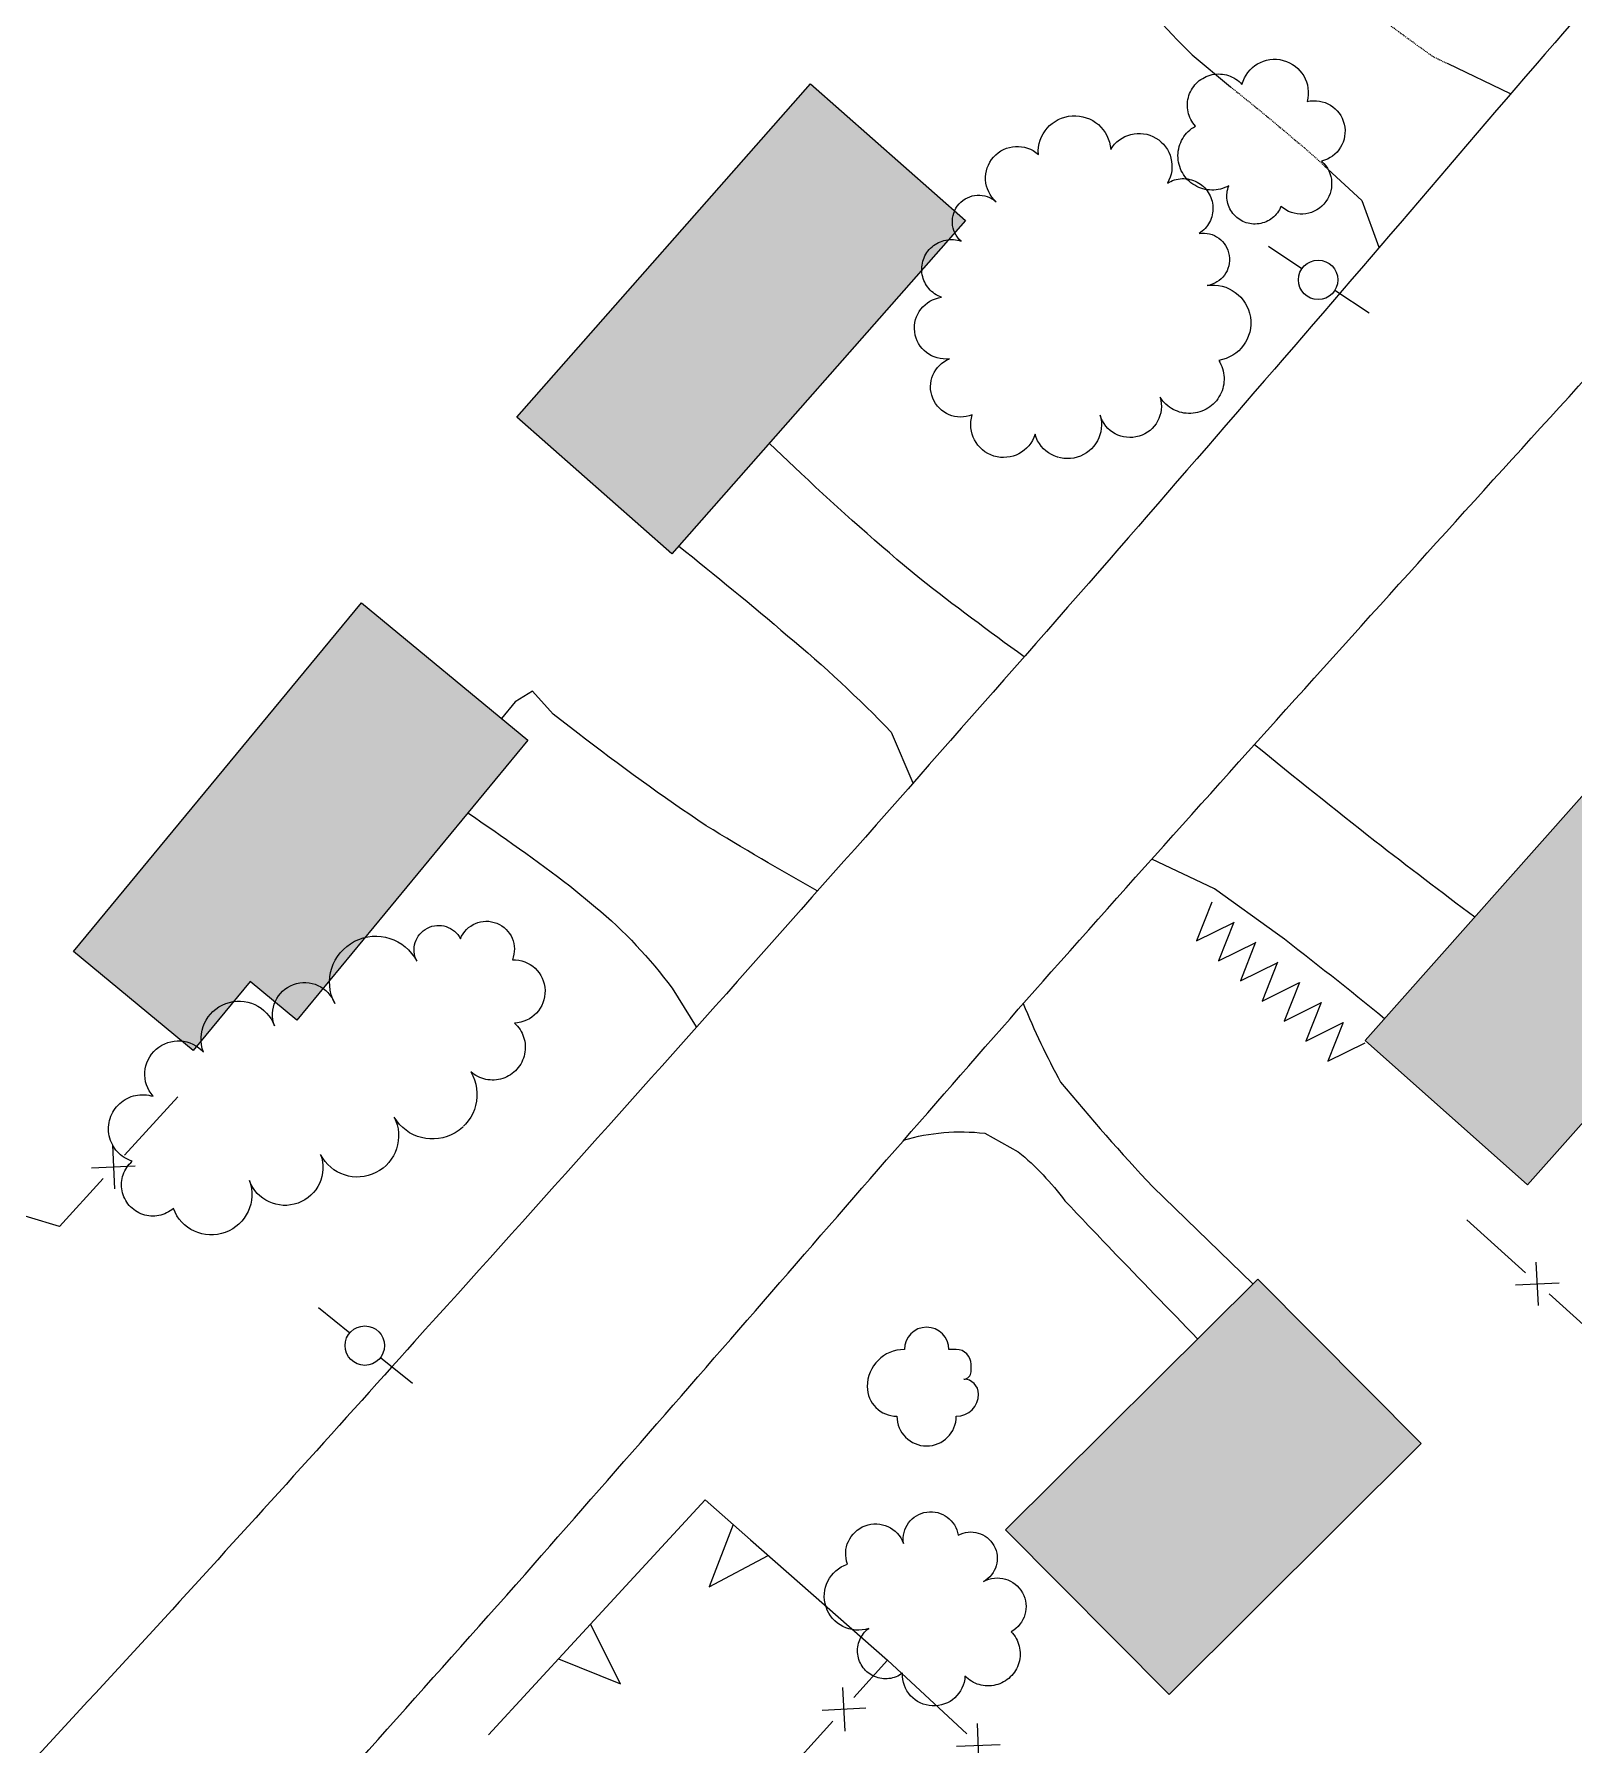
# Model space of a CAD drawing. Header units: feet. Extents: x 1024280 to 1029256, y 89370 to 94536.
# Drawn here: x 1027667.8 to 1027862.3, y 93110.7 to 93326.9 of the extents above; entities that cross this region are included whole.
import ezdxf

# ---------------------------------------------------------------- set-up
doc = ezdxf.new("R2010")
doc.units = ezdxf.units.FT
doc.header["$MEASUREMENT"] = 0
for name, pattern in [('HIDDEN2', [0.1875, 0.125, -0.0625]), ('LTP300', [100, 100, 0]), ('LTP302', [100, 100, 0]), ('LTP600', [100, 100, 0]), ('LTP602', [100, 100, 0])]:
    doc.linetypes.add(name, pattern=pattern)
for name, color, linetype in [('BUILDING', 11, 'Continuous'), ('DRIVE', 10, 'Continuous'), ('DRIVE_OBSCURED', 10, 'HIDDEN2'), ('E6BUH', 9, 'Continuous'), ('FENCE', 10, 'LTP300'), ('HEDGE', 9, 'LTP602'), ('PAVED_RD', 10, 'Continuous'), ('RETWALL', 9, 'LTP302'), ('TREE', 9, 'Continuous'), ('TREELINE', 9, 'LTP600'), ('UPOLE', 10, 'Continuous')]:
    doc.layers.add(name, color=color, linetype=linetype)

# ---------------------------------------------------------------- blocks, each defined once
blk = doc.blocks.new('RETWALL')
for p, q in [((-0.367188, 0), (0.001953, -0.986328)), ((0.001953, -0.986328), (0.373047, 0))]:
    blk.add_line(p, q)
blk = doc.blocks.new('FENCE')
for p, q in [((-0.476563, -0.5), (0.5, 0.476563)), ((0.5, -0.5), (-0.476563, 0.476563))]:
    blk.add_line(p, q)
blk = doc.blocks.new('UPOLE')
for p, q in [((-1.498047, 0.001953), (-0.480469, 0.001953)), ((0.517578, 0.001953), (1.550781, 0.001953))]:
    blk.add_line(p, q)
blk.add_circle((0.017578, -0.013672), 0.498047)
blk = doc.blocks.new('HEDGE')
for p, q in [((-0.376953, 0.365234), (0, -0.617188)), ((0, -0.617188), (0.378906, 0.365234))]:
    blk.add_line(p, q)
blk = doc.blocks.new('MTREE')
for p, q in [((0.25, 0.3125), (0.1875, 0.3125)), ((0.375, 0.125), (0.375, 0.1875))]:
    blk.add_line(p, q)
for centre, radius, start, end in [((0, 0.3125), 0.1875, 0, 180), ((-0.1875, 0), 0.3125, 90, 180), ((0.25, 0.1875), 0.125, 0, 90), ((-0.25, 0), 0.25, 180, 270), ((0.3125, 0.125), 0.0625, 270, 0), ((0.3125, -0.0625), 0.125, 0, 90), ((0.25, -0.0625), 0.1875, 270, 0), ((0, -0.25), 0.25, 180, 0)]:
    blk.add_arc(centre, radius, start, end)

msp = doc.modelspace()

# ---------------------------------------------------------------- hatches: boundary and pattern name
at = {"layer": 'E6BUH', "linetype": 'Continuous'}
h = msp.add_hatch(dxfattribs=at)
h.set_pattern_fill('ANSI36', color=256, scale=20, angle=30, style=0)
h.paths.add_polyline_path([(1027737.39, 93035.5), (1027747.14, 93027.22), (1027751.99, 93032.93), (1027742.24, 93041.21)])
h.paths.add_polyline_path([(1027718.77, 93051.93), (1027730.49, 93041.21), (1027735.93, 93047.15), (1027724.2, 93057.87)])
h.paths.add_polyline_path([(1027386.86, 92906.81), (1027388.27, 92908.8), (1027408.25, 92894.66), (1027395.13, 92876.13), (1027399.47, 92873.06), (1027377.74, 92842.36), (1027353.82, 92859.28), (1027376.81, 92891.76), (1027367.2, 92898.56), (1027377.65, 92913.32)])
h.paths.add_polyline_path([(1027568.92, 92848.84), (1027546.58, 92868.54), (1027575.6, 92901.43), (1027604.82, 92875.65), (1027596.62, 92866.36), (1027589.73, 92872.43)])
h.paths.add_polyline_path([(1027519.09, 92779.41), (1027490.14, 92807.24), (1027521.91, 92840.28), (1027550.85, 92812.46)])
h.paths.add_polyline_path([(1027430.86, 92929), (1027406.64, 92938.23), (1027422.42, 92979.63), (1027464.87, 92963.44), (1027454.75, 92936.88), (1027436.51, 92943.83)])
h.paths.add_polyline_path([(1027492.68, 93034.69), (1027495.89, 93045.33), (1027533.28, 93034.06), (1027524.76, 93005.81), (1027488.25, 93016.82), (1027485.98, 93009.3), (1027468.8, 93014.48), (1027476.38, 93039.6)])
h.paths.add_polyline_path([(1027594.76, 93142.58), (1027593.26, 93130.87), (1027629.37, 93126.27), (1027632.7, 93152.43), (1027580.85, 93159.04), (1027579, 93144.59)])
h.paths.add_polyline_path([(1027641.56, 93197.2), (1027639.03, 93188.57), (1027653.71, 93184.26), (1027656.24, 93192.89)])
h.paths.add_polyline_path([(1027687.9, 93198.44), (1027672.77, 93210.93), (1027709.15, 93255), (1027730.18, 93237.64), (1027700.98, 93202.27), (1027695.08, 93207.14)])
h.paths.add_polyline_path([(1027910.92, 93260.62), (1027926.52, 93245.5), (1027943.98, 93263.5), (1027940.14, 93267.23), (1027964.97, 93292.84), (1027946.63, 93310.63), (1027922.02, 93285.25), (1027928.61, 93278.86)])
h.paths.add_polyline_path([(1027856.49, 93181.46), (1027835.96, 93199.7), (1027869.32, 93237.27), (1027875.43, 93231.84), (1027884.85, 93242.44), (1027904.22, 93225.23), (1027879.88, 93197.83), (1027874.93, 93202.22)])
h.paths.add_polyline_path([(1027929.37, 93158.99), (1027936.44, 93166.96), (1027942.75, 93161.37), (1027935.68, 93153.4)])
h.paths.add_polyline_path([(1027811.2, 93117.07), (1027790.53, 93137.85), (1027822.4, 93169.55), (1027843.07, 93148.77)])
h.paths.add_polyline_path([(1027744.44, 93046.16), (1027723.75, 93064.78), (1027761.5, 93106.74), (1027782.2, 93088.12)])
h.paths.add_polyline_path([(1027684.58, 92977.29), (1027663.28, 92996.83), (1027702.36, 93039.43), (1027723.66, 93019.89)])
h.paths.add_polyline_path([(1027705.97, 92899.66), (1027692.82, 92913.47), (1027710.55, 92930.35), (1027723.7, 92916.53)])
h.paths.add_polyline_path([(1027635.66, 92905.99), (1027604.48, 92932.62), (1027642.02, 92976.56), (1027664.58, 92957.29), (1027649.74, 92939.92), (1027658.36, 92932.56)])
h.paths.add_polyline_path([(1027836.39, 93394.39), (1027844.83, 93386.99), (1027855.73, 93377.41), (1027845.35, 93365.59), (1027828.95, 93346.9), (1027826.02, 93349.46), (1027810.19, 93331.43), (1027793.78, 93345.83)])
h.paths.add_polyline_path([(1027785.47, 93303.34), (1027748.35, 93261.21), (1027728.77, 93278.46), (1027765.88, 93320.59)])
h.paths.add_polyline_path([(1027914.41, 93445.87), (1027889.5, 93419.12), (1027871.74, 93435.66), (1027896.66, 93462.41)])
h.paths.add_polyline_path([(1028052.87, 93410.21), (1028046.74, 93417.28), (1028077.9, 93444.31), (1028095.64, 93423.85), (1028059.2, 93392.25), (1028062.23, 93388.76), (1028052.11, 93379.99), (1028037.48, 93396.86)])
h.paths.add_polyline_path([(1027991.02, 93352.82), (1027976.4, 93338), (1028003.36, 93311.39), (1028018.14, 93326.37), (1028002.16, 93342.14), (1028029.89, 93370.25), (1028012.16, 93387.74), (1027984.27, 93359.47)])
h.paths.add_polyline_path([(1027967.12, 93493.13), (1027952.98, 93481.27), (1027935.94, 93501.59), (1027939.91, 93504.92), (1027969.46, 93529.7), (1027986.5, 93509.38)])
h.paths.add_polyline_path([(1028024.77, 93543.04), (1028008.56, 93564.21), (1028040.83, 93588.94), (1028057.05, 93567.77)])
h.paths.add_polyline_path([(1028135.07, 93682.55), (1028114.13, 93666.65), (1028135.46, 93638.56), (1028156.4, 93654.46)])
h.paths.add_polyline_path([(1028221.41, 93508.47), (1028213.68, 93500.83), (1028185.89, 93528.96), (1028215.63, 93558.36), (1028234.41, 93539.35), (1028212.4, 93517.6)])
h.paths.add_polyline_path([(1028133.83, 93458.27), (1028118.56, 93478.18), (1028147.23, 93500.17), (1028162.5, 93480.27)])

# ---------------------------------------------------------------- linework, layer by layer
at = {"layer": 'BUILDING'}
for p, q in [((1027728.77, 93278.46), (1027765.88, 93320.59)), ((1027765.88, 93320.59), (1027785.47, 93303.34)), ((1027785.47, 93303.34), (1027748.35, 93261.21)), ((1027748.35, 93261.21), (1027728.77, 93278.46)), ((1027672.77, 93210.93), (1027709.15, 93255)), ((1027709.15, 93255), (1027730.18, 93237.64)), ((1027730.18, 93237.64), (1027700.98, 93202.27)), ((1027835.96, 93199.7), (1027869.32, 93237.27)), ((1027687.9, 93198.44), (1027672.77, 93210.93)), ((1027695.08, 93207.14), (1027687.9, 93198.44)), ((1027700.98, 93202.27), (1027695.08, 93207.14)), ((1027874.93, 93202.22), (1027856.49, 93181.46)), ((1027856.49, 93181.46), (1027835.96, 93199.7)), ((1027790.53, 93137.85), (1027822.4, 93169.55)), ((1027822.4, 93169.55), (1027843.07, 93148.77)), ((1027843.07, 93148.77), (1027811.2, 93117.07)), ((1027811.2, 93117.07), (1027790.53, 93137.85))]:
    msp.add_line(p, q, dxfattribs=at)
at = {"layer": 'DRIVE', "flags": 128}
for points in [[(1027804.51, 93334.87, 0.024598), (1027814.1, 93324.25), (1027818.98, 93320.19)], [(1027792.87, 93248.2, -0.009206), (1027779.69, 93258.08, -0.016539), (1027764.72, 93271.35), (1027760.67, 93275.19)], [(1027749.23, 93262.21, -0.007468), (1027763, 93250.85, -0.027285), (1027776.1, 93238.66), (1027778.83, 93232.28)], [(1027766.74, 93218.63, -0.010722), (1027752.71, 93226.84, -0.017121), (1027736.49, 93238.55), (1027733.36, 93240.95), (1027730.78, 93243.83), (1027728.56, 93242.49), (1027726.83, 93240.4)], [(1027822, 93237.11, 0.003528), (1027837.19, 93224.93, 0.002879), (1027849.83, 93215.32)], [(1027722.6, 93228.46, -0.013144), (1027735.49, 93219.24), (1027738.74, 93216.57, -0.058285), (1027748.4, 93206.32), (1027751.44, 93201.41)], [(1027838.41, 93202.46, 0.007792), (1027824.91, 93213.15), (1027816.95, 93218.85), (1027809.01, 93222.63)], [(1027792.77, 93204.37, 0.026692), (1027797.49, 93194.44, 0.016051), (1027809.14, 93181.21), (1027821.78, 93168.94)], [(1027777.63, 93187.11, -0.102507), (1027787.9, 93187.98), (1027792.14, 93185.64, -0.059748), (1027798.04, 93179.44, 0.000979), (1027803.94, 93173.24, 0.000895), (1027814.8, 93162)]]:
    msp.add_lwpolyline(points, format="xyb", dxfattribs=at)
for points in [[(1027854.33, 93319.33), (1027846.46, 93323.1)], [(1027831.27, 93309.81), (1027835.57, 93305.85), (1027837.7, 93299.94)], [(1027830.45, 93161.46), (1027830.45, 93161.46)]]:
    msp.add_lwpolyline(points, dxfattribs=at)
at = {"layer": 'DRIVE_OBSCURED', "flags": 128}
for points in [[(1027846.46, 93323.1), (1027844.59, 93323.99, -0.014591), (1027828.66, 93336.07), (1027826.66, 93337.64), (1027826.53, 93337.75)], [(1027818.98, 93320.19, -0.010777), (1027829.55, 93311.4), (1027831.27, 93309.81)]]:
    msp.add_lwpolyline(points, format="xyb", dxfattribs=at)
at = {"layer": 'FENCE', "flags": 128}
for points in [[(1027685.97, 93192.6), (1027679.23, 93185.22)], [(1027676.53, 93182.26), (1027670.99, 93176.18), (1027659.72, 93179.59)], [(1027848.81, 93177.05), (1027856.24, 93170.35)], [(1027859.22, 93167.68), (1027874.08, 93154.29)], [(1027771.38, 93116.68), (1027775.6, 93121.38), (1027785.65, 93112.08)], [(1027762.01, 93106.28), (1027768.7, 93113.71)]]:
    msp.add_lwpolyline(points, dxfattribs=at)
at = {"layer": 'PAVED_RD', "flags": 128}
for points in [[(1027655.49, 93048.85, 0.0007), (1027729.82, 93132.23, 0.001234), (1027763.07, 93170.31, -0.001888), (1027796.32, 93208.39, -0.00315), (1027872.51, 93292.88, -0.00308), (1027938.67, 93364.89, -0.008655), (1028002.49, 93431.48, -0.015936), (1028042.88, 93464.58, 0.003207), (1028083.27, 93497.69, 0.006437), (1028163.08, 93566.63, 0.002519), (1028193.88, 93594.48, -0.029695), (1028224.67, 93622.34), (1028228.01, 93624.67), (1028209.52, 93651.36, 0.240682), (1028196.16, 93639.55, -0.010028), (1028182.8, 93627.74, -0.052441), (1028140.09, 93596.96, -0.062828), (1028129.67, 93595.85, -0.064819), (1028113.14, 93608.39, -0.038876), (1028085.28, 93641.93)], [(1027933.45, 93407.77, 0.00239), (1027880.84, 93349.8, 0.003664), (1027841.62, 93304.42, -0.001656), (1027802.4, 93259.04, -0.003853), (1027715.86, 93161.66, -0.005555), (1027654.2, 93094.22, -0.014732), (1027645.12, 93086.68, -0.049884), (1027635.08, 93084.21, -0.085461), (1027583.04, 93092.74)]]:
    msp.add_lwpolyline(points, format="xyb", dxfattribs=at)
at = {"layer": 'RETWALL', "flags": 128}
for points in [[(1027736.06, 93123.74), (1027752.57, 93141.65), (1027758.31, 93136.6)], [(1027758.31, 93136.6), (1027775.6, 93121.38)], [(1027725.22, 93111.98), (1027736.06, 93123.74)]]:
    msp.add_lwpolyline(points, dxfattribs=at)
at = {"layer": 'TREELINE', "flags": 128}
for points in [[(1027828.65, 93318.35, -1), (1027830.47, 93310.82, -1), (1027825.34, 93305.11, -1), (1027818.75, 93307.72, -1), (1027814.52, 93315.24, -1), (1027820.41, 93320.52, -1), (1027828.65, 93318.35, -1), (1027828.65, 93318.35)], [(1027794.68, 93311.67, -1), (1027803.82, 93312.29, -1), (1027810.98, 93308.03, -1), (1027814.99, 93301.69, -1), (1027816.01, 93295.1, -1), (1027817.48, 93285.65, -1), (1027810.07, 93280.98, -1), (1027802.48, 93278.73, -1), (1027794.26, 93276.3, -1), (1027786.32, 93278.76, -1), (1027783.44, 93285.84, -1), (1027782.46, 93293.62, -1), (1027784.93, 93300.7, -1), (1027789.36, 93305.68, -1), (1027794.68, 93311.67, -1), (1027794.68, 93311.67)], [(1027689.18, 93198.22, -1), (1027698.16, 93201.55, -1), (1027705.77, 93204.38, -1), (1027716.14, 93209.72, -1), (1027721.66, 93212.56, -1), (1027728.22, 93209.91, -1), (1027728.48, 93201.91, -1), (1027722.96, 93195.76, -1), (1027713.29, 93190.01, -1), (1027703.99, 93185.31, -1), (1027694.99, 93182.01, -1), (1027685.39, 93178.49, -1), (1027680.19, 93184.44, -1), (1027682.83, 93192.65, -1), (1027689.18, 93198.22, -1), (1027689.18, 93198.22)], [(1027784.54, 93137.18, -1), (1027787.76, 93131.34, -1), (1027791.25, 93125, -1), (1027785.41, 93119.39, -1), (1027777.51, 93119.75, -1), (1027773.25, 93125.41, -1), (1027770.57, 93133.53, -1), (1027777.64, 93136.16, -1), (1027784.54, 93137.18, -1), (1027784.54, 93137.18)]]:
    msp.add_lwpolyline(points, format="xyb", close=True, dxfattribs=at)

# ---------------------------------------------------------------- block references
at = {"layer": 'FENCE', "yscale": 4, "zscale": 4}
for p, xscale, rotation in [((1027677.88, 93183.74), 4.000000000024669, 227.6283859997606), ((1027857.73, 93169.02), 3.999999999980088, 317.9912059996208), ((1027770.04, 93115.2), 3.999999999997421, 48.01173100016067), ((1027787.11, 93110.72), 3.999999999964157, 317.2202989994896)]:
    msp.add_blockref('FENCE', p, dxfattribs=dict(at, xscale=xscale, rotation=rotation))
at = {"layer": 'HEDGE', "xscale": 4.999999999957181, "yscale": 5, "zscale": 5, "rotation": 317.5020539996632}
for p in [(1027816.76, 93214.56), (1027819.52, 93212.03), (1027822.29, 93209.5), (1027825.05, 93206.96), (1027827.82, 93204.43), (1027830.58, 93201.9), (1027833.35, 93199.36)]:
    msp.add_blockref('HEDGE', p, dxfattribs=at)
at = {"layer": 'RETWALL', "yscale": 8, "zscale": 8}
for p, xscale, rotation in [((1027758.31, 93136.6), 7.999999999986967, 318.639783999927), ((1027736.06, 93123.74), 8.000000000017774, 47.32930299983249)]:
    msp.add_blockref('RETWALL', p, dxfattribs=dict(at, xscale=xscale, rotation=rotation))
at = {"layer": 'TREE', "xscale": 15, "yscale": 15, "zscale": 15}
msp.add_blockref('MTREE', (1027780.56, 93155.97), dxfattribs=at)
at = {"layer": 'UPOLE', "yscale": 5, "zscale": 5}
for p, xscale, rotation in [((1027829.99, 93295.92), 4.999999999965216, 326.5344669996543), ((1027709.55, 93161.25), 4.999999999970306, 321.1244179998175)]:
    msp.add_blockref('UPOLE', p, dxfattribs=dict(at, xscale=xscale, rotation=rotation))

doc.saveas('drawing.dxf')
